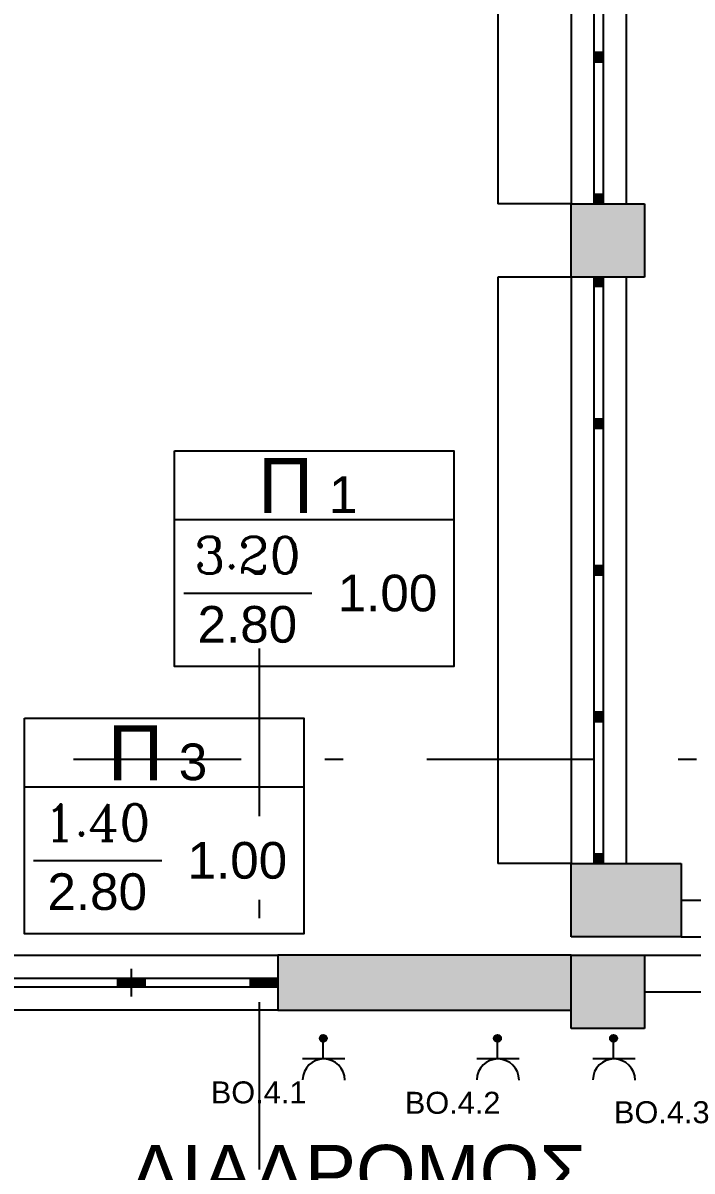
# Model space of a CAD drawing. Header units: metres. Extents: x 0 to 132, y -109 to 310.
# Drawn here: x 19.03 to 22.68, y 184.09 to 190.36 of the extents above; entities that cross this region are included whole.
import ezdxf

# ---------------------------------------------------------------- set-up
doc = ezdxf.new("R2010")
doc.units = ezdxf.units.M
doc.header["$LTSCALE"] = 0.036
doc.linetypes.add('DASHDOTX2', pattern=[50.8, 25.4, -12.7, 0, -12.7])
doc.layers.get('0').update_dxf_attribs({"color": 252})
for name, color, linetype in [('arxitektonika', 254, 'Continuous'), ('HLEK-SYMBOL', 3, 'Continuous'), ('HLEK_FL001_SYMBOLS', 230, 'Continuous'), ('mihanologika text', 20, 'Continuous'), ('Parathira', 252, 'Continuous')]:
    doc.layers.add(name, color=color, linetype=linetype)
doc.styles.add('COMU-N', font='arial.ttf')
doc.styles.get("Standard").update_dxf_attribs({"font": 'arial.ttf'})

# ---------------------------------------------------------------- blocks, each defined once
blk = doc.blocks.new('A$C3D465094')
at = {"layer": 'Parathira'}
for p, q in [((0.175, 0), (0.175, -3.2)), ((0.225, 0), (0.175, 0)), ((0.175, 0), (0.175, -0.05)), ((0.185, 0), (0.185, -0.05)), ((0.195, 0), (0.195, -0.05)), ((0.205, 0), (0.205, -0.05)), ((0.215, 0), (0.215, -0.05)), ((0.225, 0), (0.225, -3.2)), ((0.225, -0.05), (0.225, 0)), ((0.175, -0.05), (0.225, -0.05)), ((0.225, -0.775), (0.175, -0.775)), ((0.175, -0.775), (0.175, -0.825)), ((0.185, -0.775), (0.185, -0.825)), ((0.195, -0.775), (0.195, -0.825)), ((0.205, -0.775), (0.205, -0.825)), ((0.215, -0.775), (0.215, -0.825)), ((0.225, -0.825), (0.225, -0.775)), ((0.175, -0.825), (0.225, -0.825)), ((0.225, -1.575), (0.175, -1.575)), ((0.175, -1.575), (0.175, -1.625)), ((0.175, -1.625), (0.225, -1.625)), ((0.185, -1.575), (0.185, -1.625)), ((0.195, -1.575), (0.195, -1.625)), ((0.205, -1.575), (0.205, -1.625)), ((0.215, -1.575), (0.215, -1.625)), ((0.225, -1.625), (0.225, -1.575)), ((0.225, -2.375), (0.175, -2.375)), ((0.175, -2.375), (0.175, -2.425)), ((0.185, -2.375), (0.185, -2.425)), ((0.195, -2.375), (0.195, -2.425)), ((0.205, -2.375), (0.205, -2.425)), ((0.215, -2.375), (0.215, -2.425)), ((0.225, -2.425), (0.225, -2.375)), ((0.175, -2.425), (0.225, -2.425)), ((0.225, -3.15), (0.175, -3.15)), ((0.175, -3.15), (0.175, -3.2)), ((0.185, -3.15), (0.185, -3.2)), ((0.195, -3.15), (0.195, -3.2)), ((0.205, -3.15), (0.205, -3.2)), ((0.215, -3.15), (0.215, -3.2)), ((0.225, -3.2), (0.225, -3.15)), ((0.175, -3.2), (0.225, -3.2))]:
    blk.add_line(p, q, dxfattribs=at)
blk = doc.blocks.new('gJ6_a14')
at = {"linetype": 'Continuous'}
for p, q in [((-0.1176, 0.1119), (0.113, 0.1119)), ((0, 0.1119), (0, 0))]:
    blk.add_line(p, q, dxfattribs=at)
blk.add_arc((-0.0023, 0.2279), 0.1153, 180, 358.95657, dxfattribs=at)
blk = doc.blocks.new('*X789')
at = {"color": 0}
for p, q in [((15.598, 2.587), (15.737, 2.727)), ((15.598, 2.622), (15.702, 2.727)), ((15.601, 2.607), (15.609, 2.616)), ((15.604, 2.646), (15.605, 2.647)), ((15.605, 2.559), (15.765, 2.719)), ((15.605, 2.577), (15.614, 2.585)), ((15.609, 2.652), (15.618, 2.66)), ((15.611, 2.547), (15.618, 2.554)), ((15.614, 2.621), (15.623, 2.63)), ((15.617, 2.536), (15.789, 2.707)), ((15.618, 2.59), (15.627, 2.599)), ((15.623, 2.665), (15.631, 2.674)), ((15.623, 2.559), (15.631, 2.568)), ((15.627, 2.634), (15.636, 2.643)), ((15.627, 2.528), (15.636, 2.537)), ((15.631, 2.603), (15.64, 2.612)), ((15.633, 2.516), (15.808, 2.691)), ((15.636, 2.678), (15.645, 2.687)), ((15.636, 2.572), (15.645, 2.581)), ((15.64, 2.647), (15.649, 2.656)), ((15.64, 2.541), (15.649, 2.55)), ((15.645, 2.616), (15.654, 2.625)), ((15.645, 2.51), (15.654, 2.519)), ((15.649, 2.691), (15.658, 2.7)), ((15.649, 2.585), (15.658, 2.594)), ((15.653, 2.501), (15.824, 2.672)), ((15.654, 2.66), (15.662, 2.669)), ((15.654, 2.554), (15.662, 2.563)), ((15.658, 2.63), (15.667, 2.638)), ((15.658, 2.523), (15.667, 2.532)), ((15.662, 2.705), (15.671, 2.714)), ((15.662, 2.599), (15.671, 2.607)), ((15.664, 2.494), (15.671, 2.501)), ((15.667, 2.674), (15.676, 2.683)), ((15.667, 2.568), (15.676, 2.577)), ((15.671, 2.643), (15.68, 2.652)), ((15.671, 2.537), (15.68, 2.546)), ((15.676, 2.718), (15.678, 2.721)), ((15.676, 2.489), (15.836, 2.648)), ((15.676, 2.612), (15.685, 2.621)), ((15.676, 2.506), (15.685, 2.515)), ((15.68, 2.687), (15.689, 2.696)), ((15.68, 2.581), (15.689, 2.59)), ((15.685, 2.656), (15.693, 2.665)), ((15.685, 2.55), (15.693, 2.559)), ((15.689, 2.625), (15.698, 2.634)), ((15.689, 2.519), (15.698, 2.528)), ((15.693, 2.7), (15.702, 2.709)), ((15.693, 2.594), (15.702, 2.603)), ((15.693, 2.488), (15.702, 2.497)), ((15.698, 2.669), (15.707, 2.678)), ((15.698, 2.563), (15.707, 2.572)), ((15.702, 2.638), (15.711, 2.647)), ((15.702, 2.532), (15.711, 2.541)), ((15.705, 2.482), (15.843, 2.62)), ((15.707, 2.714), (15.715, 2.722)), ((15.707, 2.607), (15.715, 2.616)), ((15.707, 2.501), (15.715, 2.51)), ((15.711, 2.683), (15.72, 2.691)), ((15.711, 2.577), (15.72, 2.585)), ((15.715, 2.652), (15.724, 2.66)), ((15.715, 2.546), (15.724, 2.554)), ((15.72, 2.727), (15.721, 2.728)), ((15.72, 2.621), (15.729, 2.63)), ((15.72, 2.515), (15.729, 2.523)), ((15.724, 2.696), (15.733, 2.705)), ((15.724, 2.59), (15.733, 2.599)), ((15.724, 2.484), (15.733, 2.493)), ((15.729, 2.665), (15.738, 2.674)), ((15.729, 2.559), (15.738, 2.568)), ((15.733, 2.634), (15.742, 2.643)), ((15.733, 2.528), (15.742, 2.537)), ((15.738, 2.709), (15.746, 2.718)), ((15.738, 2.603), (15.746, 2.612)), ((15.738, 2.497), (15.746, 2.506)), ((15.741, 2.482), (15.842, 2.584)), ((15.742, 2.678), (15.751, 2.687)), ((15.742, 2.572), (15.751, 2.581)), ((15.746, 2.647), (15.755, 2.656)), ((15.746, 2.541), (15.755, 2.55)), ((15.751, 2.722), (15.752, 2.724)), ((15.751, 2.616), (15.76, 2.625)), ((15.751, 2.51), (15.76, 2.519)), ((15.755, 2.691), (15.764, 2.7)), ((15.755, 2.585), (15.764, 2.594)), ((15.76, 2.66), (15.768, 2.669)), ((15.76, 2.554), (15.768, 2.563)), ((15.764, 2.63), (15.773, 2.638)), ((15.764, 2.523), (15.773, 2.532)), ((15.768, 2.705), (15.777, 2.714)), ((15.768, 2.599), (15.777, 2.607)), ((15.768, 2.493), (15.777, 2.501)), ((15.773, 2.674), (15.782, 2.683)), ((15.773, 2.568), (15.782, 2.577)), ((15.777, 2.643), (15.786, 2.652)), ((15.777, 2.537), (15.786, 2.546)), ((15.782, 2.612), (15.791, 2.621)), ((15.782, 2.506), (15.791, 2.515)), ((15.786, 2.687), (15.795, 2.696)), ((15.786, 2.581), (15.795, 2.59)), ((15.791, 2.656), (15.799, 2.665)), ((15.791, 2.55), (15.799, 2.559)), ((15.795, 2.625), (15.804, 2.634)), ((15.795, 2.519), (15.804, 2.528)), ((15.799, 2.594), (15.808, 2.603)), ((15.804, 2.669), (15.813, 2.678)), ((15.804, 2.563), (15.813, 2.572)), ((15.808, 2.638), (15.817, 2.647)), ((15.808, 2.532), (15.817, 2.541)), ((15.813, 2.607), (15.822, 2.616)), ((15.817, 2.577), (15.826, 2.585)), ((15.822, 2.652), (15.83, 2.66)), ((15.822, 2.546), (15.83, 2.554)), ((15.826, 2.621), (15.835, 2.63)), ((15.83, 2.59), (15.839, 2.599)), ((15.835, 2.559), (15.835, 2.56)), ((15.839, 2.634), (15.84, 2.635)), ((15.844, 2.603), (15.844, 2.603))]:
    blk.add_line(p, q, dxfattribs=at)
blk = doc.blocks.new('GJ6_A78')
at = {"layer": 'HLEK-SYMBOL', "color": 0, "linetype": 'Continuous'}
blk.add_circle((0, 0), 0.0989, dxfattribs=at)
at = {"layer": 'HLEK-SYMBOL', "color": 0, "xscale": 0.8, "yscale": 0.8, "zscale": 0.8}
blk.add_blockref('*X789', (-12.576, -2.084), dxfattribs=at)
blk = doc.blocks.new('priza')
at = {"layer": 'HLEK_FL001_SYMBOLS', "xscale": 0.1951472641207488, "yscale": 0.1951472641207488, "zscale": 0.1951472641207488}
blk.add_blockref('GJ6_A78', (87.4, -100.4953), dxfattribs=at)
at = {"layer": 'HLEK_FL001_SYMBOLS', "rotation": 180}
blk.add_blockref('gJ6_a14', (87.4, -100.4952), dxfattribs=at)

msp = doc.modelspace()

# ---------------------------------------------------------------- hatches: boundary and pattern name
at = {"layer": 'arxitektonika'}
for points in [[(22.4182, 189.3725), (22.0182, 189.3725), (22.0182, 188.9725), (22.4182, 188.9725)], [(22.0182, 185.3725), (22.6182, 185.3725), (22.6182, 185.7725), (22.0182, 185.7725)], [(20.4182, 185.2725), (20.4182, 184.9725), (22.0182, 184.9725), (22.0182, 185.2725)], [(22.4182, 185.2725), (22.0182, 185.2725), (22.0182, 184.8725), (22.4182, 184.8725)]]:
    msp.add_hatch(color=256, dxfattribs=at).paths.add_polyline_path(points)

# ---------------------------------------------------------------- linework, layer by layer
for p, q in [((21.6182, 192.5725), (21.6182, 189.3725)), ((22.0182, 192.5725), (22.0182, 189.3725)), ((22.3182, 192.5725), (22.3182, 189.3725)), ((22.0182, 189.3725), (21.6182, 189.3725)), ((22.0182, 189.3725), (22.4182, 189.3725)), ((22.0182, 188.9725), (22.0182, 189.3725)), ((22.4182, 189.3725), (22.4182, 188.9725)), ((22.0182, 188.9725), (21.6182, 188.9725)), ((21.6182, 188.9725), (21.6182, 185.7725)), ((22.4182, 188.9725), (22.0182, 188.9725)), ((22.0182, 188.9725), (22.0182, 185.7725)), ((22.3182, 188.9725), (22.3182, 185.7725)), ((21.3786, 187.6469), (19.8536, 187.6469)), ((19.9036, 187.2469), (20.6036, 187.2469)), ((20.559, 186.1883), (19.034, 186.1883)), ((19.084, 185.7883), (19.784, 185.7883)), ((22.0182, 185.7725), (21.6182, 185.7725)), ((22.0182, 185.3725), (22.0182, 185.7725)), ((22.0182, 185.7725), (22.6182, 185.7725)), ((22.6182, 185.7725), (22.6182, 185.3725)), ((22.6182, 185.5725), (29.0182, 185.5725)), ((22.6182, 185.3725), (22.0182, 185.3725)), ((22.6182, 185.3725), (29.0182, 185.3725)), ((18.8182, 185.2725), (20.4182, 185.2725)), ((20.4182, 185.2725), (20.4182, 184.9725)), ((22.0182, 185.2725), (20.4182, 185.2725)), ((22.0182, 184.8725), (22.0182, 185.2725)), ((22.0182, 185.2725), (22.4182, 185.2725)), ((22.4182, 185.2725), (22.4182, 184.8725)), ((22.4182, 185.2725), (29.2182, 185.2725)), ((19.6182, 185.0475), (19.6182, 185.1975)), ((18.8182, 185.1475), (20.4182, 185.1475)), ((19.5432, 185.0975), (19.5432, 185.1475)), ((19.6932, 185.1375), (19.5432, 185.1375)), ((19.6932, 185.1275), (19.5432, 185.1275)), ((19.6932, 185.1175), (19.5432, 185.1175)), ((19.6932, 185.0975), (19.6932, 185.1475)), ((20.2682, 185.0975), (20.2682, 185.1475)), ((20.4182, 185.1375), (20.2682, 185.1375)), ((20.4182, 185.1275), (20.2682, 185.1275)), ((20.4182, 185.1175), (20.2682, 185.1175)), ((20.4182, 185.1475), (20.4182, 185.0975)), ((20.4182, 185.0975), (18.8182, 185.0975)), ((19.6932, 185.1075), (19.5432, 185.1075)), ((20.4182, 185.1075), (20.2682, 185.1075)), ((22.4182, 185.0725), (25.8182, 185.0725)), ((20.4182, 184.9725), (18.8182, 184.9725)), ((20.4182, 184.9725), (22.0182, 184.9725)), ((22.4182, 184.8725), (22.0182, 184.8725))]:
    msp.add_line(p, q, dxfattribs=at)
at = {"layer": 'arxitektonika', "linetype": 'DASHDOTX2'}
for p, q in [((20.3182, 184.1023), (20.3182, 187.3008)), ((19.3022, 186.3425), (23.2993, 186.3425))]:
    msp.add_line(p, q, dxfattribs=at)
at = {"layer": 'arxitektonika'}
for points in [[(19.8536, 188.0246), (21.3786, 188.0246), (21.3786, 186.8469), (19.8536, 186.8469), (19.8536, 188.0246)], [(19.034, 186.5661), (20.559, 186.5661), (20.559, 185.3883), (19.034, 185.3883), (19.034, 186.5661)]]:
    msp.add_lwpolyline(points, dxfattribs=at)

# ---------------------------------------------------------------- block references
for p in [(21.9682, 192.5725), (21.9682, 188.9725)]:
    msp.add_blockref('A$C3D465094', p, dxfattribs=at)
at = {"layer": 'HLEK_FL001_SYMBOLS'}
for p in [(-66.7345, 285.3137), (-65.7837, 285.3137), (-65.15, 285.3137)]:
    msp.add_blockref('priza', p, dxfattribs=at)

# ---------------------------------------------------------------- texts
at = {"layer": 'arxitektonika', "style": 'COMU-N'}
for s, height, p in [('Π', 0.3, (20.309, 187.685)), ('1', 0.2, (20.6963, 187.6855)), ('Π', 0.3, (19.4894, 186.2265)), ('3', 0.2, (19.8767, 186.227)), ('ΔΙΑΔΡΟΜΟΣ', 0.3, (19.6087, 183.9369))]:
    msp.add_text(s, height=height, dxfattribs=at).set_placement(p)
at = {"layer": 'arxitektonika', "linetype": 'ByBlock', "char_height": 0.2, "attachment_point": 5, "style": 'COMU-N'}
for s, insert in [('{\\Fcomplex.shx;3.20}', (20.251, 187.4542)), ('1.00', (21.016, 187.2469)), ('2.80', (20.251, 187.076)), ('{\\Fcomplex.shx;1.40}', (19.4314, 185.9957)), ('1.00', (20.1964, 185.7883)), ('2.80', (19.4314, 185.6175))]:
    msp.add_mtext(s, dxfattribs=dict(at, insert=insert))
at = {"layer": 'mihanologika text', "char_height": 0.12, "attachment_point": 1}
for s, width, insert in [('BO.4.1', 0.266628, (20.0515, 184.5835)), ('BO.4.2', 0.264794, (21.1107, 184.5268)), ('BO.4.3', 0.371506, (22.2523, 184.4753))]:
    msp.add_mtext_dynamic_manual_height_columns(s, width=width, gutter_width=0.6, heights=[0], dxfattribs=dict(at, insert=insert))

doc.saveas('drawing.dxf')
